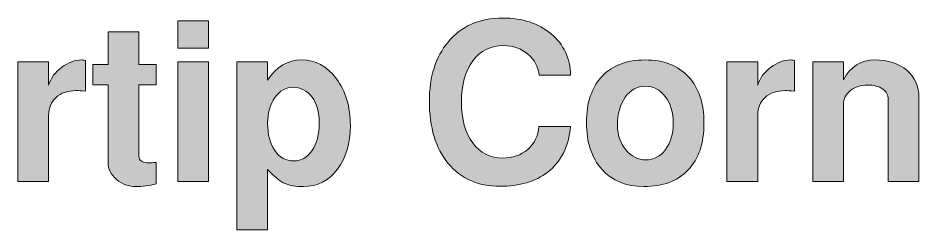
# Model space of a CAD drawing. Header units: inches. Extents: x 0.67 to 3.67, y -4.7 to -0.47.
# Drawn here: x 2.175 to 3.028, y -1.659 to -1.459 of the extents above; entities that cross this region are included whole.
import ezdxf

# ---------------------------------------------------------------- set-up
doc = ezdxf.new("R2010")
doc.units = ezdxf.units.IN
doc.header["$MEASUREMENT"] = 0
doc.layers.add('Layer 1', color=7, linetype='Continuous')

# ---------------------------------------------------------------- blocks, each defined once
blk = doc.blocks.new('block 5')
at = {"layer": 'Layer 1', "true_color": 0xed1f24}
h = blk.add_hatch(color=240, dxfattribs=at)
h.dxf.hatch_style = 2
h.paths.add_polyline_path([(2.35535, -1.48749), (2.32618, -1.48749), (2.32618, -1.46145), (2.35535, -1.46145)])
h.paths.add_polyline_path([(2.35535, -1.61332), (2.32618, -1.61332), (2.32618, -1.50041), (2.35535, -1.50041)])
h = blk.add_hatch(color=240, dxfattribs=at)
h.dxf.hatch_style = 2
edge = h.paths.add_edge_path()
edge.add_spline(control_points=[(2.69805, -1.56145), (2.69611, -1.58048), (2.68888, -1.59485), (2.67638, -1.60457), (2.66486, -1.61346), (2.64972, -1.61791), (2.63097, -1.61791), (2.61041, -1.61791), (2.59416, -1.61068), (2.58222, -1.59624), (2.57027, -1.58179), (2.5643, -1.56222), (2.5643, -1.53749), (2.5643, -1.51457), (2.5702, -1.49596), (2.58201, -1.48166), (2.59451, -1.46652), (2.6118, -1.45894), (2.63388, -1.45894), (2.65236, -1.45894), (2.66756, -1.46391), (2.67951, -1.47384), (2.69145, -1.48377), (2.69763, -1.49679), (2.69805, -1.51291), (2.69805, -1.51291), (2.66826, -1.51291), (2.66826, -1.51291), (2.66743, -1.50485), (2.66385, -1.49818), (2.65753, -1.49291), (2.65121, -1.48763), (2.6436, -1.48499), (2.63472, -1.48499), (2.62236, -1.48499), (2.6126, -1.48978), (2.60545, -1.49936), (2.59829, -1.50895), (2.59472, -1.52193), (2.59472, -1.53832), (2.59472, -1.55457), (2.59826, -1.56746), (2.60535, -1.57697), (2.61243, -1.58648), (2.62187, -1.59124), (2.63367, -1.59124), (2.64298, -1.59124), (2.6509, -1.5885), (2.65743, -1.58301), (2.66395, -1.57752), (2.66743, -1.57034), (2.66785, -1.56145), (2.66785, -1.56145), (2.69805, -1.56145), (2.69805, -1.56145)], knot_values=[0, 0, 0, 0, 1, 1, 1, 2, 2, 2, 3, 3, 3, 4, 4, 4, 5, 5, 5, 6, 6, 6, 7, 7, 7, 8, 8, 8, 9, 9, 9, 10, 10, 10, 11, 11, 11, 12, 12, 12, 13, 13, 13, 14, 14, 14, 15, 15, 15, 16, 16, 16, 17, 17, 17, 18, 18, 18, 18], degree=3, periodic=1)
h = blk.add_hatch(color=240, dxfattribs=at)
h.dxf.hatch_style = 2
edge = h.paths.add_edge_path()
edge.add_spline(control_points=[(2.30555, -1.61561), (2.29875, -1.61728), (2.29256, -1.61812), (2.28701, -1.61812), (2.27965, -1.61812), (2.27333, -1.61585), (2.26805, -1.61134), (2.26277, -1.60683), (2.26013, -1.60145), (2.26013, -1.59519), (2.26013, -1.59519), (2.26013, -1.52207), (2.26013, -1.52207), (2.26013, -1.52207), (2.24576, -1.52207), (2.24576, -1.52207), (2.24576, -1.52207), (2.24576, -1.5027), (2.24576, -1.5027), (2.24576, -1.5027), (2.26013, -1.5027), (2.26013, -1.5027), (2.26013, -1.5027), (2.26013, -1.47207), (2.26013, -1.47207), (2.26013, -1.47207), (2.2893, -1.47207), (2.2893, -1.47207), (2.2893, -1.47207), (2.2893, -1.5027), (2.2893, -1.5027), (2.2893, -1.5027), (2.30555, -1.5027), (2.30555, -1.5027), (2.30555, -1.5027), (2.30555, -1.52207), (2.30555, -1.52207), (2.30555, -1.52207), (2.2893, -1.52207), (2.2893, -1.52207), (2.2893, -1.52207), (2.2893, -1.58936), (2.2893, -1.58936), (2.2893, -1.59367), (2.29256, -1.59583), (2.29909, -1.59583), (2.30062, -1.59568), (2.30278, -1.59555), (2.30555, -1.5954), (2.30555, -1.5954), (2.30555, -1.61561), (2.30555, -1.61561)], knot_values=[0, 0, 0, 0, 1, 1, 1, 2, 2, 2, 3, 3, 3, 4, 4, 4, 5, 5, 5, 6, 6, 6, 7, 7, 7, 8, 8, 8, 9, 9, 9, 10, 10, 10, 11, 11, 11, 12, 12, 12, 13, 13, 13, 14, 14, 14, 15, 15, 15, 16, 16, 16, 17, 17, 17, 17], degree=3, periodic=1)
h = blk.add_hatch(color=240, dxfattribs=at)
h.dxf.hatch_style = 2
edge = h.paths.add_edge_path()
edge.add_spline(control_points=[(2.23868, -1.52812), (2.2348, -1.5277), (2.23195, -1.52749), (2.23014, -1.52749), (2.22194, -1.52749), (2.21552, -1.52968), (2.21087, -1.53405), (2.20622, -1.53843), (2.20389, -1.54395), (2.20389, -1.55061), (2.20389, -1.55061), (2.20389, -1.61332), (2.20389, -1.61332), (2.20389, -1.61332), (2.17472, -1.61332), (2.17472, -1.61332), (2.17472, -1.61332), (2.17472, -1.50041), (2.17472, -1.50041), (2.17472, -1.50041), (2.20389, -1.50041), (2.20389, -1.50041), (2.20389, -1.50041), (2.20389, -1.52228), (2.20389, -1.52228), (2.20597, -1.51561), (2.21014, -1.50999), (2.21639, -1.50541), (2.22264, -1.50082), (2.2289, -1.49853), (2.23514, -1.49853), (2.23583, -1.49853), (2.23702, -1.49867), (2.23868, -1.49895), (2.23868, -1.49895), (2.23868, -1.52812), (2.23868, -1.52812)], knot_values=[0, 0, 0, 0, 1, 1, 1, 2, 2, 2, 3, 3, 3, 4, 4, 4, 5, 5, 5, 6, 6, 6, 7, 7, 7, 8, 8, 8, 9, 9, 9, 10, 10, 10, 11, 11, 11, 12, 12, 12, 12], degree=3, periodic=1)
h = blk.add_hatch(color=240, dxfattribs=at)
h.dxf.hatch_style = 2
edge = h.paths.add_edge_path()
edge.add_spline(control_points=[(2.48951, -1.56061), (2.48951, -1.57728), (2.48541, -1.59103), (2.47722, -1.60186), (2.46902, -1.6127), (2.45833, -1.61812), (2.44514, -1.61812), (2.43764, -1.61812), (2.43187, -1.61721), (2.42784, -1.6154), (2.42312, -1.61332), (2.41756, -1.60888), (2.41118, -1.60207), (2.41118, -1.60207), (2.41118, -1.65915), (2.41118, -1.65915), (2.41118, -1.65915), (2.38201, -1.65915), (2.38201, -1.65915), (2.38201, -1.65915), (2.38201, -1.50041), (2.38201, -1.50041), (2.38201, -1.50041), (2.41118, -1.50041), (2.41118, -1.50041), (2.41118, -1.50041), (2.41118, -1.51749), (2.41118, -1.51749), (2.41965, -1.50485), (2.43035, -1.49853), (2.44326, -1.49853), (2.45645, -1.49853), (2.46746, -1.50444), (2.47628, -1.51624), (2.4851, -1.52804), (2.48951, -1.54284), (2.48951, -1.56061)], knot_values=[0, 0, 0, 0, 1, 1, 1, 2, 2, 2, 3, 3, 3, 4, 4, 4, 5, 5, 5, 6, 6, 6, 7, 7, 7, 8, 8, 8, 9, 9, 9, 10, 10, 10, 11, 11, 11, 12, 12, 12, 12], degree=3, periodic=1)
edge = h.paths.add_edge_path()
edge.add_spline(control_points=[(2.46014, -1.55811), (2.46014, -1.54797), (2.45785, -1.53982), (2.45326, -1.53364), (2.44868, -1.52746), (2.44263, -1.52437), (2.43513, -1.52437), (2.42847, -1.52437), (2.42281, -1.52759), (2.41816, -1.53405), (2.4135, -1.54051), (2.41118, -1.5486), (2.41118, -1.55832), (2.41118, -1.56902), (2.41343, -1.57763), (2.41795, -1.58415), (2.42246, -1.59068), (2.4284, -1.59395), (2.43576, -1.59395), (2.44298, -1.59395), (2.44885, -1.59068), (2.45336, -1.58415), (2.45788, -1.57763), (2.46014, -1.56895), (2.46014, -1.55811)], knot_values=[0, 0, 0, 0, 1, 1, 1, 2, 2, 2, 3, 3, 3, 4, 4, 4, 5, 5, 5, 6, 6, 6, 7, 7, 7, 8, 8, 8, 8], degree=3, periodic=1)
h = blk.add_hatch(color=240, dxfattribs=at)
h.dxf.hatch_style = 2
edge = h.paths.add_edge_path()
edge.add_spline(control_points=[(2.82429, -1.55832), (2.82429, -1.57735), (2.81933, -1.59207), (2.8094, -1.60249), (2.79947, -1.61291), (2.78547, -1.61812), (2.76742, -1.61812), (2.75062, -1.61812), (2.73735, -1.6127), (2.72763, -1.60186), (2.71791, -1.59103), (2.71305, -1.57624), (2.71305, -1.55749), (2.71305, -1.53902), (2.71791, -1.52457), (2.72763, -1.51415), (2.73735, -1.50374), (2.75103, -1.49853), (2.76867, -1.49853), (2.78617, -1.49853), (2.79982, -1.50381), (2.80961, -1.51436), (2.8194, -1.52492), (2.82429, -1.53957), (2.82429, -1.55832)], knot_values=[0, 0, 0, 0, 1, 1, 1, 2, 2, 2, 3, 3, 3, 4, 4, 4, 5, 5, 5, 6, 6, 6, 7, 7, 7, 8, 8, 8, 8], degree=3, periodic=1)
edge = h.paths.add_edge_path()
edge.add_spline(control_points=[(2.79513, -1.55842), (2.79513, -1.54804), (2.79263, -1.53959), (2.78763, -1.53308), (2.78263, -1.52658), (2.77631, -1.52332), (2.76867, -1.52332), (2.76103, -1.52332), (2.75475, -1.52679), (2.74982, -1.53371), (2.74489, -1.54064), (2.74242, -1.54949), (2.74242, -1.5603), (2.74242, -1.5693), (2.74502, -1.57699), (2.75023, -1.58335), (2.75544, -1.58972), (2.76173, -1.5929), (2.76909, -1.5929), (2.77673, -1.5929), (2.78297, -1.58969), (2.78784, -1.58325), (2.7927, -1.57681), (2.79513, -1.56854), (2.79513, -1.55842)], knot_values=[0, 0, 0, 0, 1, 1, 1, 2, 2, 2, 3, 3, 3, 4, 4, 4, 5, 5, 5, 6, 6, 6, 7, 7, 7, 8, 8, 8, 8], degree=3, periodic=1)
h = blk.add_hatch(color=240, dxfattribs=at)
h.dxf.hatch_style = 2
edge = h.paths.add_edge_path()
edge.add_spline(control_points=[(2.90992, -1.52812), (2.90603, -1.5277), (2.90318, -1.52749), (2.90138, -1.52749), (2.89318, -1.52749), (2.88676, -1.52968), (2.88211, -1.53405), (2.87745, -1.53843), (2.87513, -1.54395), (2.87513, -1.55061), (2.87513, -1.55061), (2.87513, -1.61332), (2.87513, -1.61332), (2.87513, -1.61332), (2.84596, -1.61332), (2.84596, -1.61332), (2.84596, -1.61332), (2.84596, -1.50041), (2.84596, -1.50041), (2.84596, -1.50041), (2.87513, -1.50041), (2.87513, -1.50041), (2.87513, -1.50041), (2.87513, -1.52228), (2.87513, -1.52228), (2.87721, -1.51561), (2.88138, -1.50999), (2.88763, -1.50541), (2.89388, -1.50082), (2.90013, -1.49853), (2.90638, -1.49853), (2.90707, -1.49853), (2.90826, -1.49867), (2.90992, -1.49895), (2.90992, -1.49895), (2.90992, -1.52812), (2.90992, -1.52812)], knot_values=[0, 0, 0, 0, 1, 1, 1, 2, 2, 2, 3, 3, 3, 4, 4, 4, 5, 5, 5, 6, 6, 6, 7, 7, 7, 8, 8, 8, 9, 9, 9, 10, 10, 10, 11, 11, 11, 12, 12, 12, 12], degree=3, periodic=1)
h = blk.add_hatch(color=240, dxfattribs=at)
h.dxf.hatch_style = 2
edge = h.paths.add_edge_path()
edge.add_spline(control_points=[(3.02784, -1.61332), (3.02784, -1.61332), (2.99867, -1.61332), (2.99867, -1.61332), (2.99867, -1.61332), (2.99867, -1.53582), (2.99867, -1.53582), (2.99867, -1.53166), (2.99693, -1.52836), (2.99346, -1.52593), (2.98999, -1.5235), (2.98526, -1.52228), (2.9793, -1.52228), (2.97276, -1.52228), (2.96732, -1.52402), (2.96294, -1.52749), (2.95856, -1.53097), (2.95638, -1.53534), (2.95638, -1.54062), (2.95638, -1.54062), (2.95638, -1.61332), (2.95638, -1.61332), (2.95638, -1.61332), (2.92721, -1.61332), (2.92721, -1.61332), (2.92721, -1.61332), (2.92721, -1.50041), (2.92721, -1.50041), (2.92721, -1.50041), (2.95638, -1.50041), (2.95638, -1.50041), (2.95638, -1.50041), (2.95638, -1.51728), (2.95638, -1.51728), (2.9629, -1.50478), (2.97276, -1.49853), (2.98596, -1.49853), (2.9986, -1.49853), (3.00874, -1.5018), (3.01638, -1.50832), (3.02401, -1.51485), (3.02784, -1.52346), (3.02784, -1.53415), (3.02784, -1.53415), (3.02784, -1.61332), (3.02784, -1.61332)], knot_values=[0, 0, 0, 0, 1, 1, 1, 2, 2, 2, 3, 3, 3, 4, 4, 4, 5, 5, 5, 6, 6, 6, 7, 7, 7, 8, 8, 8, 9, 9, 9, 10, 10, 10, 11, 11, 11, 12, 12, 12, 13, 13, 13, 14, 14, 14, 15, 15, 15, 15], degree=3, periodic=1)
at = {"layer": 'Layer 1', "lineweight": 0}
for points in [[(2.35535, -1.48749), (2.32618, -1.48749), (2.32618, -1.46145), (2.35535, -1.46145), (2.35535, -1.48749)], [(2.35535, -1.61332), (2.32618, -1.61332), (2.32618, -1.50041), (2.35535, -1.50041), (2.35535, -1.61332)]]:
    blk.add_lwpolyline(points, dxfattribs=at)
for points, knots in [([(2.69805, -1.56145), (2.69611, -1.58048), (2.68888, -1.59485), (2.67638, -1.60457), (2.66486, -1.61346), (2.64972, -1.61791), (2.63097, -1.61791), (2.61041, -1.61791), (2.59416, -1.61068), (2.58222, -1.59624), (2.57027, -1.58179), (2.5643, -1.56222), (2.5643, -1.53749), (2.5643, -1.51457), (2.5702, -1.49596), (2.58201, -1.48166), (2.59451, -1.46652), (2.6118, -1.45894), (2.63388, -1.45894), (2.65236, -1.45894), (2.66756, -1.46391), (2.67951, -1.47384), (2.69145, -1.48377), (2.69763, -1.49679), (2.69805, -1.51291), (2.69805, -1.51291), (2.66826, -1.51291), (2.66826, -1.51291), (2.66743, -1.50485), (2.66385, -1.49818), (2.65753, -1.49291), (2.65121, -1.48763), (2.6436, -1.48499), (2.63472, -1.48499), (2.62236, -1.48499), (2.6126, -1.48978), (2.60545, -1.49936), (2.59829, -1.50895), (2.59472, -1.52193), (2.59472, -1.53832), (2.59472, -1.55457), (2.59826, -1.56746), (2.60535, -1.57697), (2.61243, -1.58648), (2.62187, -1.59124), (2.63367, -1.59124), (2.64298, -1.59124), (2.6509, -1.5885), (2.65743, -1.58301), (2.66395, -1.57752), (2.66743, -1.57034), (2.66785, -1.56145), (2.66785, -1.56145), (2.69805, -1.56145), (2.69805, -1.56145)], [0, 0, 0, 0, 1, 1, 1, 2, 2, 2, 3, 3, 3, 4, 4, 4, 5, 5, 5, 6, 6, 6, 7, 7, 7, 8, 8, 8, 9, 9, 9, 10, 10, 10, 11, 11, 11, 12, 12, 12, 13, 13, 13, 14, 14, 14, 15, 15, 15, 16, 16, 16, 17, 17, 17, 18, 18, 18, 18]), ([(2.30555, -1.61561), (2.29875, -1.61728), (2.29256, -1.61812), (2.28701, -1.61812), (2.27965, -1.61812), (2.27333, -1.61585), (2.26805, -1.61134), (2.26277, -1.60683), (2.26013, -1.60145), (2.26013, -1.59519), (2.26013, -1.59519), (2.26013, -1.52207), (2.26013, -1.52207), (2.26013, -1.52207), (2.24576, -1.52207), (2.24576, -1.52207), (2.24576, -1.52207), (2.24576, -1.5027), (2.24576, -1.5027), (2.24576, -1.5027), (2.26013, -1.5027), (2.26013, -1.5027), (2.26013, -1.5027), (2.26013, -1.47207), (2.26013, -1.47207), (2.26013, -1.47207), (2.2893, -1.47207), (2.2893, -1.47207), (2.2893, -1.47207), (2.2893, -1.5027), (2.2893, -1.5027), (2.2893, -1.5027), (2.30555, -1.5027), (2.30555, -1.5027), (2.30555, -1.5027), (2.30555, -1.52207), (2.30555, -1.52207), (2.30555, -1.52207), (2.2893, -1.52207), (2.2893, -1.52207), (2.2893, -1.52207), (2.2893, -1.58936), (2.2893, -1.58936), (2.2893, -1.59367), (2.29256, -1.59583), (2.29909, -1.59583), (2.30062, -1.59568), (2.30278, -1.59555), (2.30555, -1.5954), (2.30555, -1.5954), (2.30555, -1.61561), (2.30555, -1.61561)], [0, 0, 0, 0, 1, 1, 1, 2, 2, 2, 3, 3, 3, 4, 4, 4, 5, 5, 5, 6, 6, 6, 7, 7, 7, 8, 8, 8, 9, 9, 9, 10, 10, 10, 11, 11, 11, 12, 12, 12, 13, 13, 13, 14, 14, 14, 15, 15, 15, 16, 16, 16, 17, 17, 17, 17]), ([(2.23868, -1.52812), (2.2348, -1.5277), (2.23195, -1.52749), (2.23014, -1.52749), (2.22194, -1.52749), (2.21552, -1.52968), (2.21087, -1.53405), (2.20622, -1.53843), (2.20389, -1.54395), (2.20389, -1.55061), (2.20389, -1.55061), (2.20389, -1.61332), (2.20389, -1.61332), (2.20389, -1.61332), (2.17472, -1.61332), (2.17472, -1.61332), (2.17472, -1.61332), (2.17472, -1.50041), (2.17472, -1.50041), (2.17472, -1.50041), (2.20389, -1.50041), (2.20389, -1.50041), (2.20389, -1.50041), (2.20389, -1.52228), (2.20389, -1.52228), (2.20597, -1.51561), (2.21014, -1.50999), (2.21639, -1.50541), (2.22264, -1.50082), (2.2289, -1.49853), (2.23514, -1.49853), (2.23583, -1.49853), (2.23702, -1.49867), (2.23868, -1.49895), (2.23868, -1.49895), (2.23868, -1.52812), (2.23868, -1.52812)], [0, 0, 0, 0, 1, 1, 1, 2, 2, 2, 3, 3, 3, 4, 4, 4, 5, 5, 5, 6, 6, 6, 7, 7, 7, 8, 8, 8, 9, 9, 9, 10, 10, 10, 11, 11, 11, 12, 12, 12, 12]), ([(2.48951, -1.56061), (2.48951, -1.57728), (2.48541, -1.59103), (2.47722, -1.60186), (2.46902, -1.6127), (2.45833, -1.61812), (2.44514, -1.61812), (2.43764, -1.61812), (2.43187, -1.61721), (2.42784, -1.6154), (2.42312, -1.61332), (2.41756, -1.60888), (2.41118, -1.60207), (2.41118, -1.60207), (2.41118, -1.65915), (2.41118, -1.65915), (2.41118, -1.65915), (2.38201, -1.65915), (2.38201, -1.65915), (2.38201, -1.65915), (2.38201, -1.50041), (2.38201, -1.50041), (2.38201, -1.50041), (2.41118, -1.50041), (2.41118, -1.50041), (2.41118, -1.50041), (2.41118, -1.51749), (2.41118, -1.51749), (2.41965, -1.50485), (2.43035, -1.49853), (2.44326, -1.49853), (2.45645, -1.49853), (2.46746, -1.50444), (2.47628, -1.51624), (2.4851, -1.52804), (2.48951, -1.54284), (2.48951, -1.56061)], [0, 0, 0, 0, 1, 1, 1, 2, 2, 2, 3, 3, 3, 4, 4, 4, 5, 5, 5, 6, 6, 6, 7, 7, 7, 8, 8, 8, 9, 9, 9, 10, 10, 10, 11, 11, 11, 12, 12, 12, 12]), ([(2.82429, -1.55832), (2.82429, -1.57735), (2.81933, -1.59207), (2.8094, -1.60249), (2.79947, -1.61291), (2.78547, -1.61812), (2.76742, -1.61812), (2.75062, -1.61812), (2.73735, -1.6127), (2.72763, -1.60186), (2.71791, -1.59103), (2.71305, -1.57624), (2.71305, -1.55749), (2.71305, -1.53902), (2.71791, -1.52457), (2.72763, -1.51415), (2.73735, -1.50374), (2.75103, -1.49853), (2.76867, -1.49853), (2.78617, -1.49853), (2.79982, -1.50381), (2.80961, -1.51436), (2.8194, -1.52492), (2.82429, -1.53957), (2.82429, -1.55832)], [0, 0, 0, 0, 1, 1, 1, 2, 2, 2, 3, 3, 3, 4, 4, 4, 5, 5, 5, 6, 6, 6, 7, 7, 7, 8, 8, 8, 8]), ([(2.90992, -1.52812), (2.90603, -1.5277), (2.90318, -1.52749), (2.90138, -1.52749), (2.89318, -1.52749), (2.88676, -1.52968), (2.88211, -1.53405), (2.87745, -1.53843), (2.87513, -1.54395), (2.87513, -1.55061), (2.87513, -1.55061), (2.87513, -1.61332), (2.87513, -1.61332), (2.87513, -1.61332), (2.84596, -1.61332), (2.84596, -1.61332), (2.84596, -1.61332), (2.84596, -1.50041), (2.84596, -1.50041), (2.84596, -1.50041), (2.87513, -1.50041), (2.87513, -1.50041), (2.87513, -1.50041), (2.87513, -1.52228), (2.87513, -1.52228), (2.87721, -1.51561), (2.88138, -1.50999), (2.88763, -1.50541), (2.89388, -1.50082), (2.90013, -1.49853), (2.90638, -1.49853), (2.90707, -1.49853), (2.90826, -1.49867), (2.90992, -1.49895), (2.90992, -1.49895), (2.90992, -1.52812), (2.90992, -1.52812)], [0, 0, 0, 0, 1, 1, 1, 2, 2, 2, 3, 3, 3, 4, 4, 4, 5, 5, 5, 6, 6, 6, 7, 7, 7, 8, 8, 8, 9, 9, 9, 10, 10, 10, 11, 11, 11, 12, 12, 12, 12]), ([(3.02784, -1.61332), (3.02784, -1.61332), (2.99867, -1.61332), (2.99867, -1.61332), (2.99867, -1.61332), (2.99867, -1.53582), (2.99867, -1.53582), (2.99867, -1.53166), (2.99693, -1.52836), (2.99346, -1.52593), (2.98999, -1.5235), (2.98526, -1.52228), (2.9793, -1.52228), (2.97276, -1.52228), (2.96732, -1.52402), (2.96294, -1.52749), (2.95856, -1.53097), (2.95638, -1.53534), (2.95638, -1.54062), (2.95638, -1.54062), (2.95638, -1.61332), (2.95638, -1.61332), (2.95638, -1.61332), (2.92721, -1.61332), (2.92721, -1.61332), (2.92721, -1.61332), (2.92721, -1.50041), (2.92721, -1.50041), (2.92721, -1.50041), (2.95638, -1.50041), (2.95638, -1.50041), (2.95638, -1.50041), (2.95638, -1.51728), (2.95638, -1.51728), (2.9629, -1.50478), (2.97276, -1.49853), (2.98596, -1.49853), (2.9986, -1.49853), (3.00874, -1.5018), (3.01638, -1.50832), (3.02401, -1.51485), (3.02784, -1.52346), (3.02784, -1.53415), (3.02784, -1.53415), (3.02784, -1.61332), (3.02784, -1.61332)], [0, 0, 0, 0, 1, 1, 1, 2, 2, 2, 3, 3, 3, 4, 4, 4, 5, 5, 5, 6, 6, 6, 7, 7, 7, 8, 8, 8, 9, 9, 9, 10, 10, 10, 11, 11, 11, 12, 12, 12, 13, 13, 13, 14, 14, 14, 15, 15, 15, 15]), ([(2.46014, -1.55811), (2.46014, -1.54797), (2.45785, -1.53982), (2.45326, -1.53364), (2.44868, -1.52746), (2.44263, -1.52437), (2.43513, -1.52437), (2.42847, -1.52437), (2.42281, -1.52759), (2.41816, -1.53405), (2.4135, -1.54051), (2.41118, -1.5486), (2.41118, -1.55832), (2.41118, -1.56902), (2.41343, -1.57763), (2.41795, -1.58415), (2.42246, -1.59068), (2.4284, -1.59395), (2.43576, -1.59395), (2.44298, -1.59395), (2.44885, -1.59068), (2.45336, -1.58415), (2.45788, -1.57763), (2.46014, -1.56895), (2.46014, -1.55811)], [0, 0, 0, 0, 1, 1, 1, 2, 2, 2, 3, 3, 3, 4, 4, 4, 5, 5, 5, 6, 6, 6, 7, 7, 7, 8, 8, 8, 8]), ([(2.79513, -1.55842), (2.79513, -1.54804), (2.79263, -1.53959), (2.78763, -1.53308), (2.78263, -1.52658), (2.77631, -1.52332), (2.76867, -1.52332), (2.76103, -1.52332), (2.75475, -1.52679), (2.74982, -1.53371), (2.74489, -1.54064), (2.74242, -1.54949), (2.74242, -1.5603), (2.74242, -1.5693), (2.74502, -1.57699), (2.75023, -1.58335), (2.75544, -1.58972), (2.76173, -1.5929), (2.76909, -1.5929), (2.77673, -1.5929), (2.78297, -1.58969), (2.78784, -1.58325), (2.7927, -1.57681), (2.79513, -1.56854), (2.79513, -1.55842)], [0, 0, 0, 0, 1, 1, 1, 2, 2, 2, 3, 3, 3, 4, 4, 4, 5, 5, 5, 6, 6, 6, 7, 7, 7, 8, 8, 8, 8])]:
    blk.add_open_spline(points, degree=3, knots=knots, dxfattribs=at)
blk = doc.blocks.new('block 2')
at = {"layer": 'Layer 1'}
blk.add_blockref('block 5', (0, 0), dxfattribs=at)

msp = doc.modelspace()

# ---------------------------------------------------------------- block references
at = {"layer": 'Layer 1'}
msp.add_blockref('block 2', (0, 0), dxfattribs=at)

doc.saveas('drawing.dxf')
